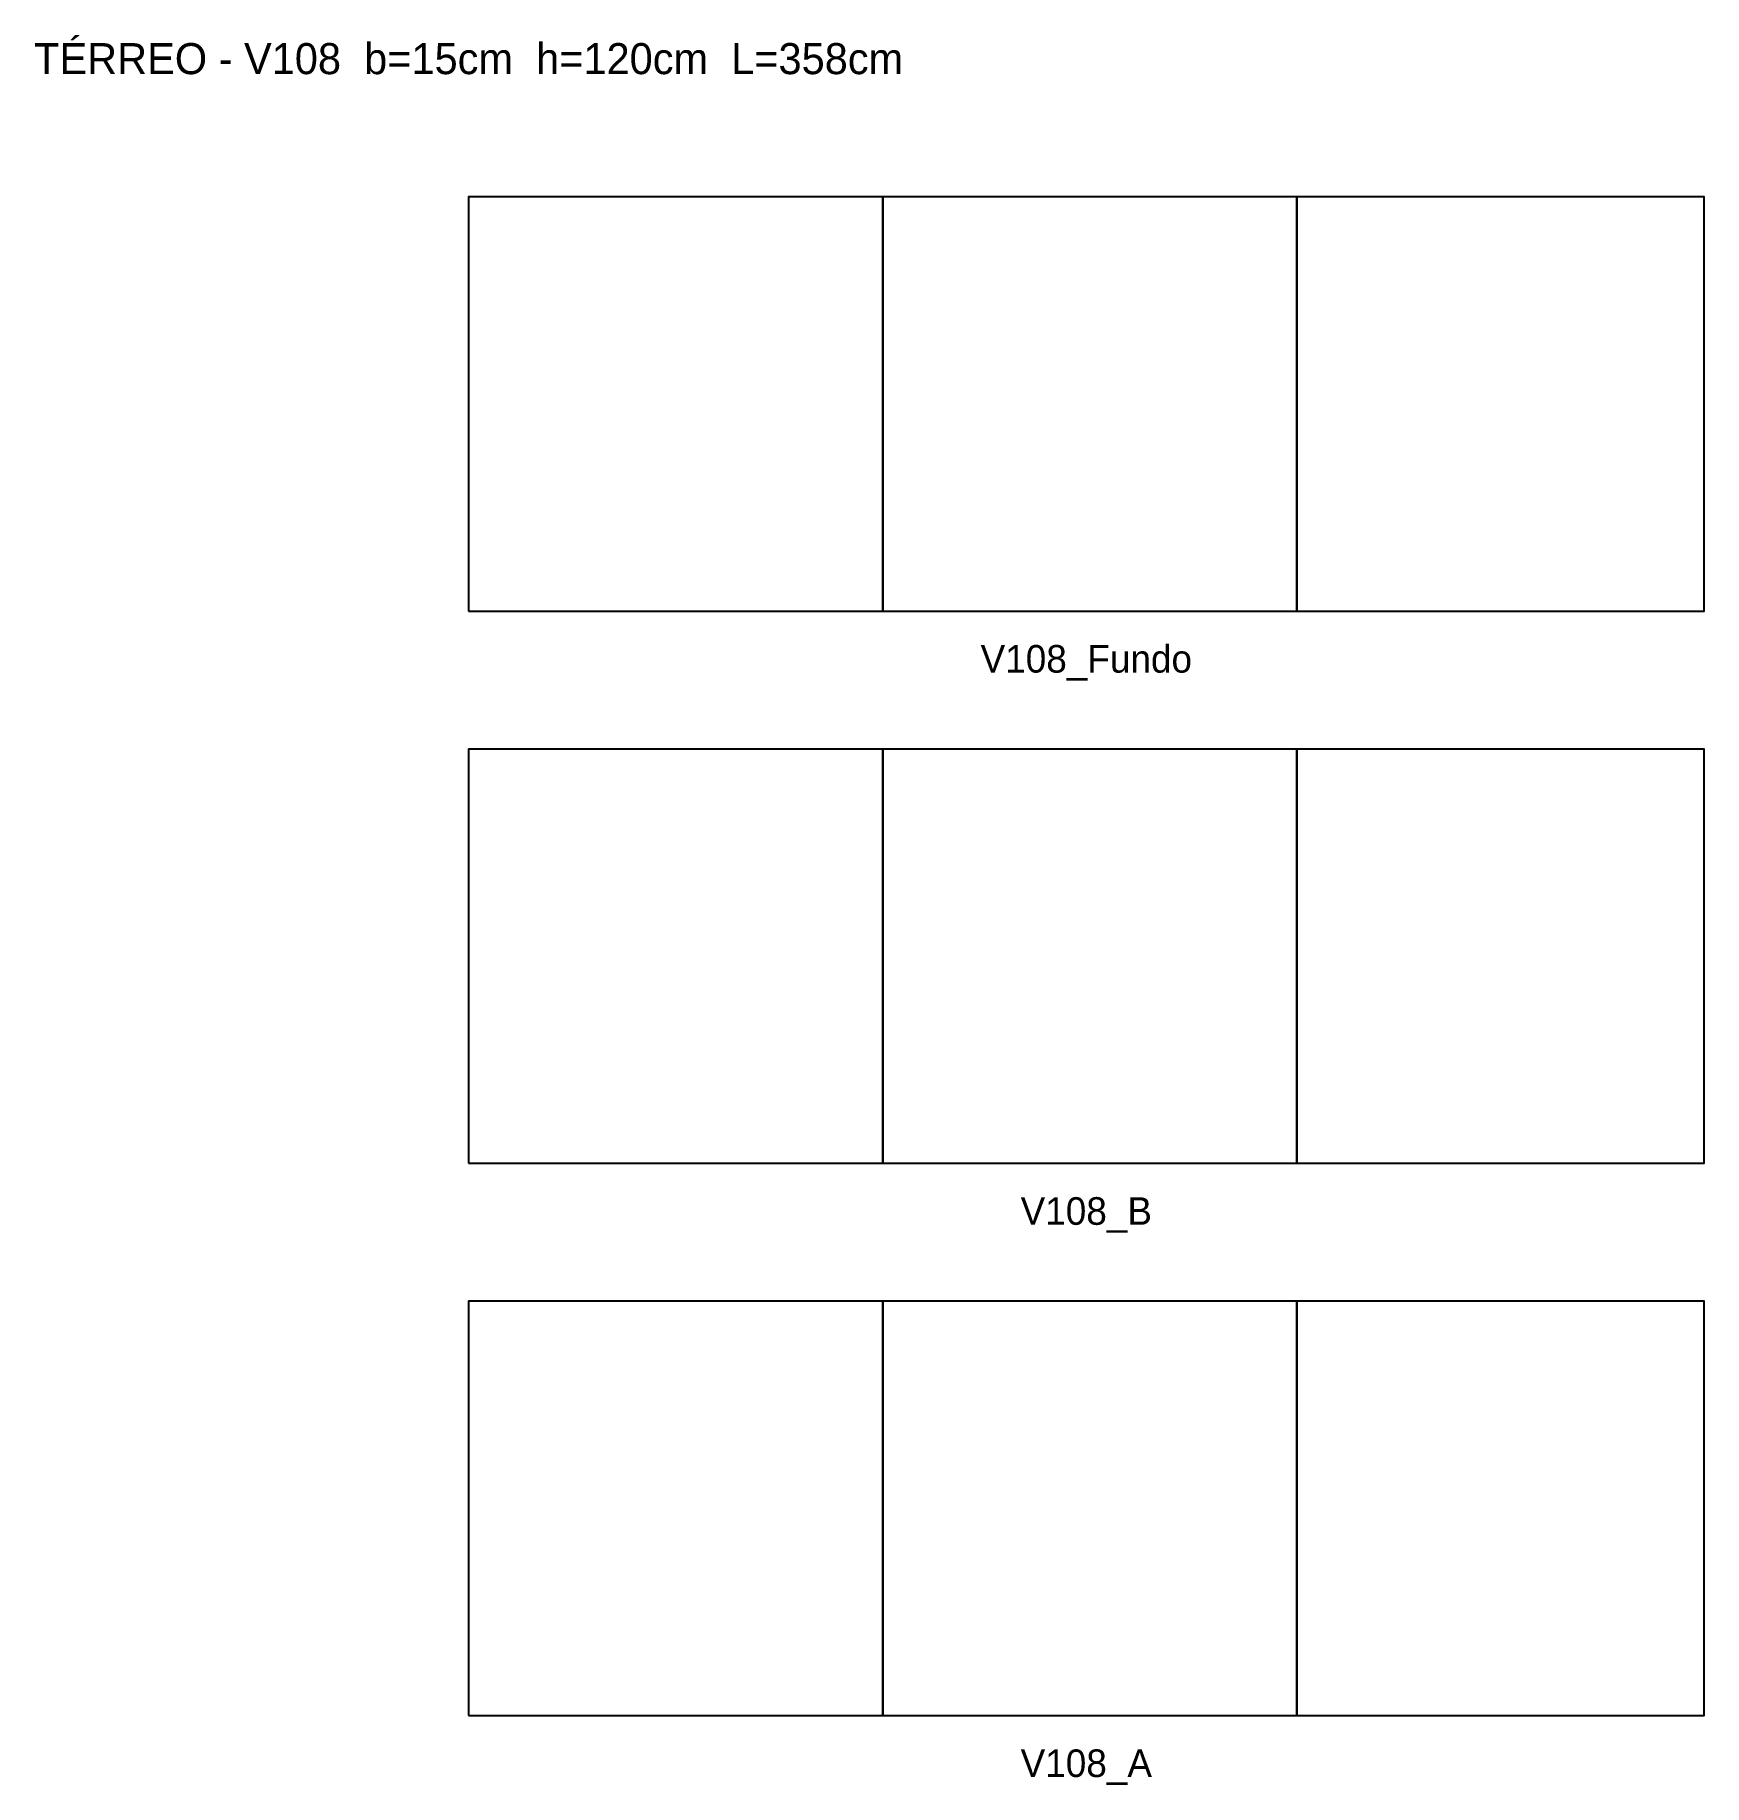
# Model space of a CAD drawing. Header units: metres. Extents: x -126 to 358, y -20 to 487.
import ezdxf

# ---------------------------------------------------------------- set-up
doc = ezdxf.new("R2010")
doc.units = ezdxf.units.M
for name, color, linetype in [('NOMENCLATURA', 2, 'Continuous'), ('Paineis', 7, 'Continuous'), ('Texto Secao', 2, 'Continuous')]:
    doc.layers.add(name, color=color, linetype=linetype)

msp = doc.modelspace()

# ---------------------------------------------------------------- linework, layer by layer
at = {"layer": 'Paineis'}
for points in [[(0, 320), (120, 320), (120, 440), (0, 440)], [(120, 320), (240, 320), (240, 440), (120, 440)], [(240, 320), (358, 320), (358, 440), (240, 440)], [(0, 160), (120, 160), (120, 280), (0, 280)], [(120, 160), (240, 160), (240, 280), (120, 280)], [(240, 160), (358, 160), (358, 280), (240, 280)], [(0, 0), (120, 0), (120, 120), (0, 120)], [(120, 0), (240, 0), (240, 120), (120, 120)], [(240, 0), (358, 0), (358, 120), (240, 120)]]:
    msp.add_lwpolyline(points, close=True, dxfattribs=at)

# ---------------------------------------------------------------- texts
at = {"layer": 'NOMENCLATURA', "insert": (0, 480), "char_height": 9, "width": 378, "attachment_point": 5}
msp.add_mtext('TÉRREO - V108  b=15cm  h=120cm  L=358cm', dxfattribs=at)
at = {"layer": 'Texto Secao', "char_height": 8, "width": 378, "attachment_point": 5}
for s, insert in [('V108_Fundo', (179, 305)), ('V108_B', (179, 145)), ('V108_A', (179, -15))]:
    msp.add_mtext(s, dxfattribs=dict(at, insert=insert))

doc.saveas('drawing.dxf')
